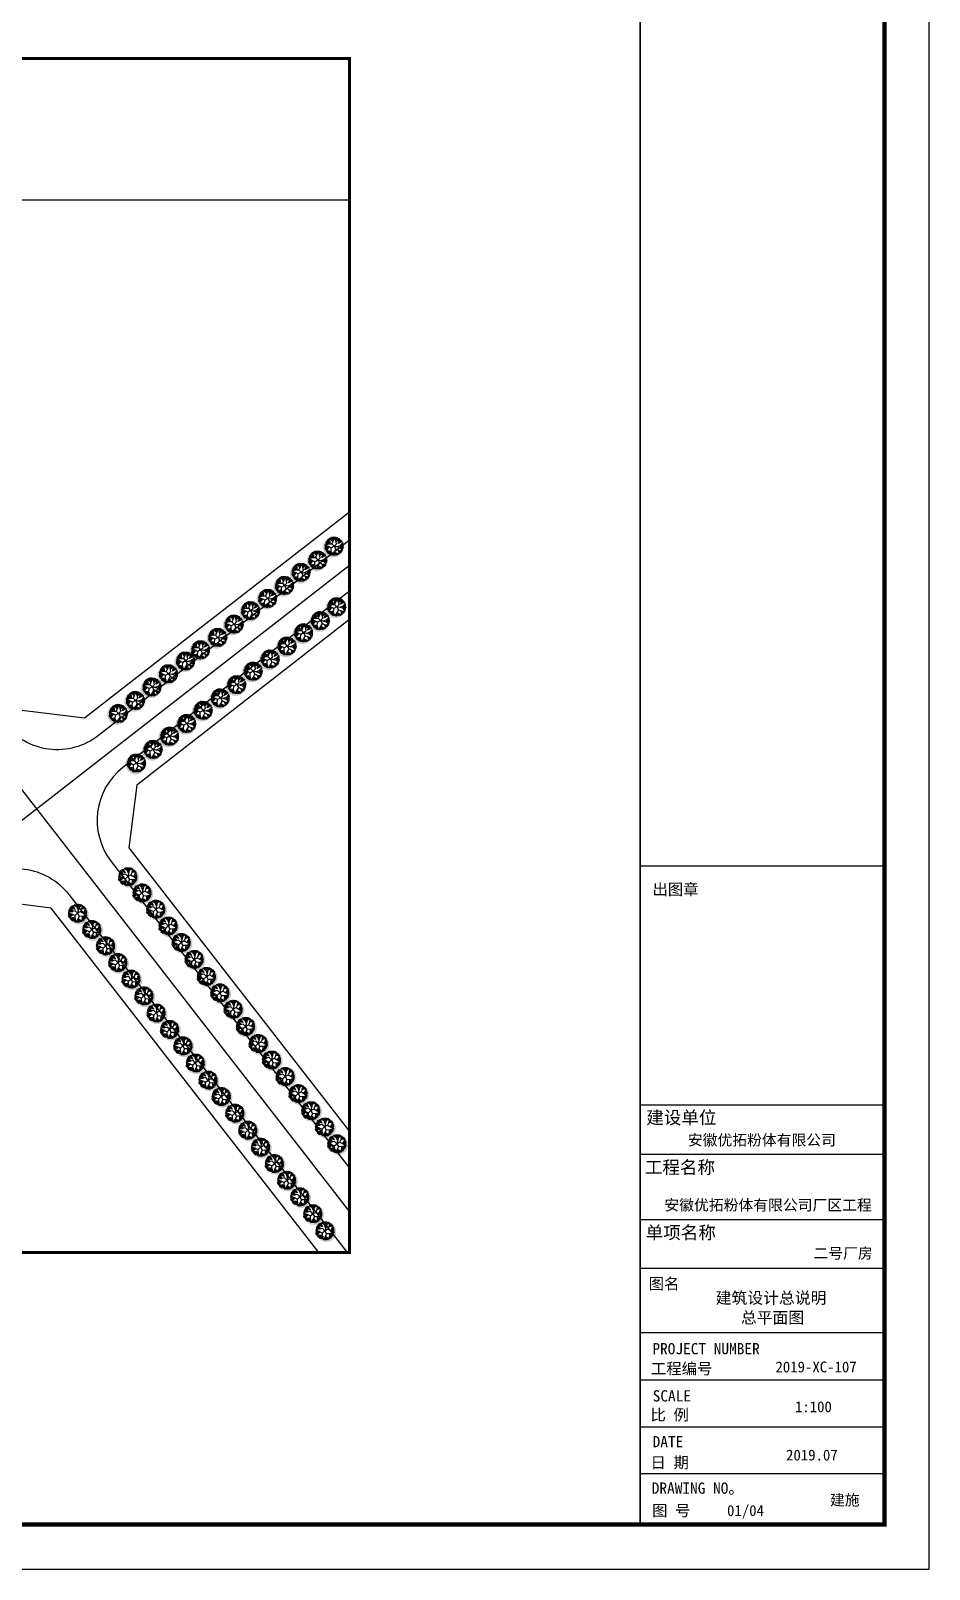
# Model space of a CAD drawing. Extents: x -17471 to 313636, y -71590 to 757901.
# Drawn here: x 105992 to 126100, y 0 to 34440 of the extents above; entities that cross this region are included whole.
import ezdxf

# ---------------------------------------------------------------- set-up
doc = ezdxf.new("R2010")
doc.units = 0
doc.header["$LTSCALE"] = 1000
doc.header["$MEASUREMENT"] = 0
doc.linetypes.add('CENTER2', pattern=[1.125, 0.75, -0.125, 0.125, -0.125])
for name, color, linetype in [('PUB_DIM', 3, 'Continuous'), ('PUB_TAB', 7, 'Continuous'), ('PUB_TEXT', 7, 'Continuous'), ('PUB_TITLE', 4, 'Continuous'), ('图框', 7, 'Continuous'), ('玻璃', 155, 'Continuous'), ('道路', 2, 'Continuous')]:
    doc.layers.add(name, color=color, linetype=linetype)
doc.styles.add('DIM', font='txt_____.ttf')
doc.styles.add('宋体', font='')
doc.styles.get('宋体').set_extended_font_data('SimSun')

# ---------------------------------------------------------------- blocks, each defined once
blk = doc.blocks.new('建筑图签A1')
at = {"layer": '图框', "color": 4}
for p, q in [((119631.9329726598, 58400.00000000001), (119631.9329726598, 1000.000000000007)), ((119631.9329726598, 58400.00000000001), (119631.9329726598, 1000.000000000007)), ((119631.9329726598, 1000.000000000007), (119631.9329726598, 58400.00000000001)), ((125099.9999999995, 58400.00000000001), (125099.9999999995, 1000.000000000007)), ((119631.9329726598, 10396.34501875751), (125079.0428318824, 10396.34501875751)), ((119631.9329726598, 9293.172532296747), (125080.8195055337, 9293.172532296747)), ((119631.9329726598, 7831.82281048876), (125099.9999999995, 7831.82281048876)), ((119631.9329726598, 6735.945436177783), (125099.9999999995, 6735.945436177783)), ((119631.9329726598, 5297.367251689553), (125099.9999999995, 5297.367251689553)), ((119631.9329726598, 4243.224706782967), (125099.9999999995, 4243.224706782967)), ((119631.9329726598, 3190.90807434731), (125099.9999999995, 3190.90807434731)), ((119631.9329726598, 2146.566171157181), (125099.9999999995, 2146.566171157181)), ((125099.9999999995, 1000.000000000007), (119631.9329726598, 1000.000000000007))]:
    blk.add_line(p, q, dxfattribs=at)
at = {"layer": '图框', "color": 0}
for p, q in [((119631.9329726598, 15746.44240574819), (125099.9999999995, 15746.44240574819)), ((119631.9329726598, 10396.34501875751), (125079.0449918318, 10396.34501875751)), ((119631.9329726598, 10396.34501875751), (125079.0449918318, 10396.34501875751)), ((119631.9329726598, 5297.367251689553), (125099.9999999995, 5297.367251689553)), ((119631.9329726598, 5297.367251689553), (125099.9999999995, 5297.367251689553))]:
    blk.add_line(p, q, dxfattribs=at)
at = {"layer": '玻璃'}
blk.add_line((119631.9196365201, 42220.91057504901, -1253.147946960136), (119631.9196365196, 1880.238921255812, -4167.303911941764), dxfattribs=at)
at = {"layer": 'PUB_TAB', "lineweight": -3, "style": '宋体'}
for s, height, width, p in [('安徽优拓粉体有限公司', 243.0247151631047, 1.000001000008661, (120697.1055589917, 9486.621402971512)), ('安徽优拓粉体有限公司厂区工程', 243.0247151631047, 1.000001000008661, (120173.5406173749, 8031.279401240412)), ('二号厂房', 243.0247151631338, 1.000001000008542, (123508.2646617468, 6951.979365326239)), ('2019-XC-107', 243.0247151631047, 1.000001000008661, (122658.5827061948, 4406.954919338234)), ('2019.07', 243.0247151631047, 1.000001000008661, (122895.0090486095, 2434.097025590956)), ('建施', 243.0247151631338, 1.000001000008542, (123879.5056884415, 1429.077150466161))]:
    blk.add_text(s, height=height, dxfattribs=dict(at, width=width)).set_placement(p)
blk.add_text('1:100', height=243.0249581899247, dxfattribs=at).set_placement((123094.4648805135, 3515.250792497776, -2049.999997392464))
at = {"layer": '图框', "color": 4, "style": '宋体'}
for s, height, width, p in [('出图章', 252.2445576544851, 1.000001000008647, (119906.2218467523, 15093.70853866265)), ('建设单位', 287.7927136437793, 1.00000100000859, (119767.3005440845, 9968.106830770157)), ('工程名称', 287.7927136437793, 1.00000100000859, (119735.4393931297, 8853.414798543796)), ('单项名称', 287.7927136437793, 1.00000100000859, (119754.6198875862, 7392.065076734878)), ('图名', 252.2445576544851, 1.000001000008647, (119821.032070695, 6265.411901749678)), ('工程编号', 252.2445576544851, 1.000001000008647, (119870.4128325074, 4365.101672382101)), ('SCALE', 252.2445576544851, 1.000001000008647, (119910.5988468393, 3755.439357430681)), ('比 例', 252.2445576545142, 1.000001000008532, (119861.916041885, 3330.505626237958)), ('DATE', 252.2445576544851, 1.000001000008647, (119909.2734595123, 2730.304613590248)), ('日 期', 252.2445576545142, 1.000001000008532, (119861.916041885, 2262.973488676369)), ('DRAWING NO。', 252.2445576545142, 1.000001000008532, (119889.3824163363, 1689.740043165169)), ('图 号', 252.2445576545142, 1.000001000008532, (119897.7400054666, 1186.046541424475))]:
    blk.add_text(s, height=height, dxfattribs=dict(at, width=width)).set_placement(p)
at = {"layer": '图框', "color": 0, "style": '宋体', "width": 1.000001000008642}
blk.add_text('PROJECT NUMBER', height=252.244557650818, dxfattribs=at).set_placement((119904.4292620937, 4810.98956552428))
blk = doc.blocks.new('云杉')
at = {"layer": '道路', "linetype": 'CENTER2', "ltscale": 4}
h = blk.add_hatch(color=7, dxfattribs=at)
edge = h.paths.add_edge_path()
edge.add_ellipse((341642.9659094361, 74046.66497989596), major_axis=(-397.2453573062428, 585.0792942952565), ratio=0.9999999993520611, start_angle=107.07767182731021, end_angle=291.5808308227864, ccw=False)
edge.add_ellipse((341759.5108493344, 73960.43942414722), major_axis=(-409.208139567098, 601.4513970745475), ratio=0.9999999993529916, start_angle=95.53610480986013, end_angle=303.0120425622653)
at = {"color": 95}
for p, q in [((341327.8944427355, 73946.29844931116), (340997.8001440589, 74052.16827025272)), ((341327.8944427354, 73946.29844931116), (340997.8001440589, 73982.5141555694)), ((340997.8001440589, 73845.69761811012), (341327.8944427355, 73946.29844931114)), ((341327.8944427355, 73946.29844931114), (340997.8001440589, 73917.95668342388)), ((341502.763256484, 74209.91728777754), (340999.1113120996, 74083.59456166874)), ((340999.1113120996, 74083.59456166874), (341502.763256484, 73873.2752128275)), ((341008.9037352302, 74147.64537379425), (341327.9154484656, 74166.06309043094)), ((341014.425193135, 73786.35004722547), (341327.8944427354, 73946.29844931116)), ((341019.9466510398, 74206.99294467892), (341327.9154484656, 74166.06309043094)), ((341025.4681089447, 74250.88069986556), (341327.9154484656, 74166.06309043094)), ((341327.9154484656, 74166.06309043094), (341039.3020913875, 74279.25200999268)), ((341039.3020913875, 73745.06724266925), (341327.8944427355, 73946.29844931116)), ((341327.9154484656, 74166.06309043094), (341069.7004475449, 74341.20453150776)), ((341078.0129720829, 73701.1794874826), (341327.8944427355, 73946.29844931116)), ((341327.9154484656, 74166.06309043094), (341091.8469545257, 74372.18079226531)), ((341327.8944427355, 73946.29844931116), (341097.0348582775, 73689.77414767059)), ((341097.0348582775, 73689.77414767059), (341502.763256484, 73727.0024763408)), ((341390.9595462647, 73716.74372864408), (341111.2023948734, 73670.20322672505)), ((341327.9154484656, 74166.06309043094), (341113.9327861451, 74416.06854745196)), ((341476.3122477403, 74315.41853674134), (341133.7012320561, 74447.22044988442)), ((341133.7012320561, 74447.22044988442), (341327.9154484656, 74166.06309043094)), ((341390.9595462646, 73716.74372864408), (341144.391817664, 73613.46060647084)), ((341476.3122477403, 74315.41853674134), (341152.6436668404, 74467.65789580684)), ((341163.7472580117, 73590.24256824306), (341390.9595462646, 73716.74372864408)), ((341476.3122477403, 74315.41853674134), (341183.1026983594, 74506.39237909415)), ((341191.3545475358, 73556.66135685508), (341390.9595462646, 73716.74372864408)), ((341224.5439703264, 74550.22350491927), (341476.3122477403, 74315.41853674124)), ((341227.3350369596, 73525.68509609753), (341390.9595462646, 73716.74372864408)), ((341266.045917655, 73497.31378597043), (341390.9595462647, 73716.74372864408)), ((341271.5673755598, 74581.1997656768), (341476.3122477398, 74315.41853674177)), ((341390.9595462647, 73716.74372864408), (341286.7608807492, 73488.77886583867)), ((341318.5907807932, 74612.17602643436), (341476.3122477403, 74315.41853674136)), ((341671.084293959, 74041.59625030252), (341502.763256484, 74209.91728777754)), ((341502.763256484, 73873.2752128275), (341671.084293959, 74041.59625030252)), ((341502.763256484, 73704.95417535248), (341502.763256484, 73873.2752128275)), ((341586.9237752215, 73368.31210040244), (341502.763256484, 73704.95417535248)), ((341797.3250720653, 73831.19495345875), (341586.9237752215, 73368.31210040244)), ((341611.6527772801, 74501.18247783328), (341713.9660661677, 74247.71830423479)), ((341671.084293959, 74041.59625030252), (341881.4855908028, 74167.83702840879)), ((341671.084293959, 74041.59625030252), (341797.3250720653, 73831.19495345875)), ((341766.4963000616, 74506.39237909415), (341672.2498503475, 74042.2955841356)), ((341766.4963000616, 74506.39237909415), (341996.4688617853, 74631.03363419263)), ((342054.0975140054, 73822.47957988235), (341797.3250720653, 73831.19495345875)), ((341971.0936193482, 74372.18079226531), (341881.4855908028, 74167.83702840879)), ((341881.4855908028, 74167.83702840879), (342334.8853228224, 73928.99189609465)), ((341969.1405130809, 74367.72689352054), (342237.9793073299, 74404.83390022589)), ((341996.4688617853, 74631.03363419263), (341971.0936193482, 74372.18079226531)), ((341971.0936193482, 74372.18079226531), (342023.6384824864, 74619.93424896413)), ((341971.0936193482, 74372.18079226531), (342070.6618877198, 74581.1997656768)), ((341971.0936193482, 74372.18079226531), (342106.581701782, 74550.22350491927)), ((342125.9371421297, 74539.9169611206), (341971.0936193482, 74372.18079226531)), ((342167.4390894583, 74506.39237909415), (341971.0936193482, 74372.18079226531)), ((342203.3589035204, 74457.35135200816), (341971.0936193482, 74372.18079226531)), ((342016.8561193787, 73463.88231481836), (342029.3633480627, 73823.31910726566)), ((342025.7460160505, 73719.36304724938), (342208.9410367869, 73693.47789431436)), ((342025.7460160505, 73719.36304724938), (342231.0268684062, 73675.41312798591)), ((342222.7143438681, 73654.74341102704), (342025.7460160505, 73719.36304724938)), ((342025.7460160505, 73719.36304724938), (342042.9939228341, 73484.40229154132)), ((342192.3159877108, 73608.3073345715), (342025.7460160505, 73719.36304724938)), ((342025.7460160505, 73719.36304724938), (342103.8513105104, 73520.5318241982)), ((342128.7282087629, 73543.74986242598), (342025.7460160505, 73719.36304724938)), ((342159.1265649202, 73572.17780191461), (342025.7460160505, 73719.36304724938)), ((342334.8853228224, 73928.99189609465), (342054.0975140054, 73822.47957988235)), ((342237.9793073299, 74404.83390022589), (342098.9351204377, 74053.28742017249)), ((342098.9351204377, 74053.28742017249), (342269.7377491015, 74343.8094821382)), ((342098.9351204377, 74053.28742017249), (342305.7182385253, 74276.70368872376)), ((342098.9351204377, 74053.28742017249), (342327.8040701446, 74199.29135151068)), ((342330.5951367778, 74139.88715126448), (342098.9351204377, 74053.28742017249)), ((342344.3684438591, 74072.83798721159), (342098.9351204377, 74053.28742017249)), ((342098.9351204377, 74053.28742017249), (342333.3255280494, 73951.53789481186)), ((342344.3684438591, 74003.12724316673), (342098.9351204377, 74053.28742017249)), ((342327.8040701446, 73876.67387886766), (342111.1156192236, 73844.10847637331)), ((342208.9410367869, 73693.47789431436), (342111.1156192236, 73844.10847637331)), ((342111.1156192236, 73844.10847637331), (342233.8179350394, 73685.7196717846)), ((342269.7377491015, 73724.39752571037), (342111.1156192236, 73844.10847637331)), ((342327.8040701446, 73830.23780241211), (342111.1156192236, 73844.10847637331)), ((342111.1156192236, 73844.10847637331), (342280.7806649112, 73752.82546519901)), ((342300.1361052589, 73783.80172595655), (342111.1156192236, 73844.10847637331)), ((341286.7608807492, 73488.77886583867), (341516.067153279, 73651.73858817262)), ((341516.067153279, 73651.73858817262), (341313.0693228884, 73481.85397027242)), ((341516.067153279, 73651.73858817262), (341365.553510665, 73456.03098141421)), ((341516.067153279, 73651.73858817267), (341418.0983738033, 73430.207992556)), ((341516.067153279, 73651.73858817261), (341465.1217790366, 73419.90144875733)), ((341516.067153279, 73651.73858817262), (341523.1881000797, 73396.68341052956)), ((341647.6332667039, 73368.31210040244), (341719.9274428424, 73660.92016916834)), ((341711.2210456518, 73368.31210040244), (341719.9274428424, 73660.92016916834)), ((341719.9274428424, 73660.92016916834), (342016.8561193787, 73463.88231481836)), ((341976.6757526146, 73422.50639938776), (341719.9274428424, 73660.92016916834)), ((341910.2969070335, 73388.92518799979), (341719.9274428424, 73660.92016916834)), ((341772.0177579665, 73368.31210040244), (341719.9274428424, 73660.92016916834)), ((341854.9609772621, 73368.31210040244), (341719.9274428424, 73660.9201691684))]:
    blk.add_line(p, q, dxfattribs=at)
at = {"color": 95, "style": 'DIM', "flags": 1}
for tag in ['XVALUE', 'YVALUE']:
    blk.add_attdef(tag, (341671.084293959, 74041.59625030252), '', height=0.008835749991703779, rotation=90, dxfattribs=at)
blk = doc.blocks.new('124')
at = {"color": 95}
for p, q in [((341391.4123282723, 74654.04636101816), (341611.6527772801, 74501.18247783328)), ((341442.9752720558, 74676.67686921834), (341611.6527772801, 74501.18247783328)), ((341495.520135194, 74692.19331427789), (341611.6527772801, 74501.18247783328)), ((341611.6527772801, 74501.18247783328), (341572.9418965848, 74710.25808060632)), ((341628.2778263562, 74710.25808060632), (341631.0082176278, 74470.26284643727)), ((341630.4698770924, 74463.51810275191), (341672.5090382097, 74714.87889274216)), ((341672.5090382097, 74714.87889274216), (341755.8757727849, 74454.0938290178)), ((341755.8757727849, 74454.0938290178), (341719.4728948282, 74712.80640187522)), ((341755.8757727849, 74454.0938290178), (341769.2873666949, 74712.80640187522)), ((341766.4963000616, 74506.39237909415), (341799.6857228522, 74702.49985807655)), ((341766.4963000616, 74506.39237909415), (341860.5431105285, 74684.43509174812)), ((341879.8985508762, 74681.83014111768), (341766.4963000616, 74506.39237909415)), ((341937.9648719192, 74663.76537478925), (341766.4963000616, 74506.39237909416))]:
    blk.add_line(p, q, dxfattribs=at)
at = {"layer": 'PUB_DIM', "color": 95}
blk.add_blockref('云杉', (0, 0), dxfattribs=at)
blk = doc.blocks.new('A$C43DF018A')
at = {"linetype": 'Continuous', "elevation": -134.6374}
blk.add_lwpolyline([(0.3340671964688227, 268.2521783011034), (337.3454593041679, 268.2521783011034), (337.3454593041679, 236.5452638766728), (0.3340671964688227, 236.5452638766728)], close=True, dxfattribs=at)
at = {"linetype": 'Continuous', "elevation": -90.984, "flags": 128}
for points in [[(337.3454593041679, 160.4433838035911), (281.161718480289, 116.6991402721033, -0.4145547477021626), (260.100268278853, 119.3334234505892), (169.0590821169317, 236.5452638766728)], [(337.3454593042843, 149.0371259422973), (286.6549464833224, 109.5698689552955, 0.4138724593334399), (284.0237297717249, 88.53293557232246), (337.3454593042843, 19.88336808932945)], [(147.1497752887663, 0.9521783008240163), (253.5152208128711, 83.76752457302064, -0.4145547477117401), (274.5766710146563, 81.1332413945347), (336.8551837088307, 0.9521783008240163)]]:
    blk.add_lwpolyline(points, format="xyb", dxfattribs=at)
for points in [[(175.3901549569564, 236.5452638766728), (264.0561950178817, 122.3913278738037), (278.0808172731195, 120.6371833994053), (337.3454593040515, 166.7801937297918)], [(337.3454593040515, 142.7003160216846), (289.7358369749272, 105.6318175094202), (287.9796481890371, 91.59085070854053), (337.3454593041679, 28.0343679911457)], [(330.5241108689224, 0.9521783008240163), (270.6207442688756, 78.07533698156476), (256.5961220136378, 79.8294814559631), (155.2885761389043, 0.9521783008240163)]]:
    blk.add_lwpolyline(points, dxfattribs=at)
at = {"layer": 'PUB_TITLE', "color": 7, "const_width": 0.6682500000012462, "elevation": -134.6374}
blk.add_lwpolyline([(0.3340671964688227, 0.9521783008240163), (337.3454593041679, 0.9521783008240163), (337.3454593041679, 268.2521783011034), (0.3340671964688227, 268.2521783011034)], close=True, dxfattribs=at)
at = {"layer": 'PUB_TITLE', "color": 6, "elevation": -90.984}
for points in [[(161.4617947089719, 236.5452638766728), (337.3454593042843, 10.10216820752248)], [(337.3454593044007, 154.7402548762038), (139.8248545232927, 0.9521783008240163)]]:
    blk.add_lwpolyline(points, dxfattribs=at)
at = {"layer": '图框', "color": 7}
blk.add_line((337.3454593041679, 268.2521786359139, -134.6374), (337.3454593041679, 0.9521783008240163, -134.6374), dxfattribs=at)
at = {"layer": '图框', "color": 7, "const_width": 0.6320232944712536, "elevation": -134.6374}
blk.add_lwpolyline([(337.3454593041679, 268.2521786359139), (337.3454593041679, 0.9521783008240163)], dxfattribs=at)
at = {"layer": 'PUB_DIM', "color": 95, "xscale": 0.003084588505603371, "yscale": 0.003084588505603371, "zscale": 0.003084588505603371}
for p, rotation in [((130.9740696833469, 1218.193167482968), 268.6211329122395), ((123.5697510293685, 1212.352906750049), 268.6211329122395), ((127.318372476846, 1215.108027391601), 268.6211329122395), ((119.8777473568916, 1209.413952235598), 268.6211329122395), ((116.0947659439407, 1206.51264601713), 268.6211329122395), ((112.2746317600831, 1203.77625769889), 268.6211329122395), ((131.5437079684343, 1204.634337633383), 268.6211329122395), ((108.5998080708086, 1200.764210395981), 268.6211329122395), ((124.1393893144559, 1198.794076900464), 268.6211329122395), ((127.8880107619334, 1201.549197542015), 268.6211329122395), ((101.0885165194049, 1195.015774774365), 268.6211329122395), ((104.9256614246406, 1197.7887094873), 268.6211329122395), ((120.4473856419791, 1195.855122386012), 268.6211329122395), ((97.7230010983767, 1192.502855031751), 268.6211329122395), ((116.6644042290282, 1192.953816167545), 268.6211329122395), ((93.90269765362609, 1189.655541978776), 268.6211329122395), ((112.8442700451706, 1190.217427849304), 268.6211329122395), ((90.20942452468444, 1186.698589742184), 268.6211329122395), ((109.1694463558961, 1187.205380546395), 268.6211329122395), ((86.49897141300607, 1183.649628744926), 268.6211329122395), ((101.6581548044924, 1181.456944924779), 268.6211329122395), ((105.495299709728, 1184.229879637714), 268.6211329122395), ((82.67782166379038, 1180.747587925289), 268.6211329122395), ((97.97327164618764, 1178.514864136931), 268.6211329122395), ((94.15296820143703, 1175.667551083956), 268.6211329122395), ((90.45969507249538, 1172.710598847363), 268.6211329122395), ((86.74924196081702, 1169.661637850106), 268.6211329122395), ((-771.361079194583, -117.8414876782335), 358.6211329122394), ((-768.1855924826814, -121.4750403109938), 358.6211329122394), ((-765.1004523911979, -125.1307375174947), 358.6211329122394), ((-782.6025092367781, -126.029722805135), 358.6211329122394), ((-762.3453317499952, -128.8793589649722), 358.6211329122394), ((-779.4270225248765, -129.6632754378952), 358.6211329122394), ((-759.4063772356603, -132.5713626374491), 358.6211329122394), ((-776.341882433393, -133.3189726443961), 358.6211329122394), ((-773.5867617921904, -137.0675940918736), 358.6211329122394), ((-756.5050710170763, -136.3543440504), 358.6211329122394), ((-770.6478072778555, -140.7595977643505), 358.6211329122394), ((-753.7686826984864, -140.1744782342575), 358.6211329122394), ((-767.7465010592714, -144.5425791773014), 358.6211329122394), ((-750.7566353956936, -143.849301923532), 358.6211329122394), ((-765.0101127406815, -148.362713361159), 358.6211329122394), ((-747.7811344870133, -147.5234485697001), 358.6211329122394), ((-761.9980654378887, -152.0375370504335), 358.6211329122394), ((-745.0081997741945, -151.3605934749357), 358.6211329122394), ((-759.0225645292085, -155.7116836966015), 358.6211329122394), ((-742.1608867211035, -155.1808969196863), 358.6211329122394), ((-756.2496298163896, -159.5488286018372), 358.6211329122394), ((-739.2039344849763, -158.874170048628), 358.6211329122394), ((-753.4023167632986, -163.3691320465878), 358.6211329122394), ((-736.1549734873697, -162.5846231603064), 358.6211329122394), ((-750.4453645271715, -167.0624051755294), 358.6211329122394), ((-733.2529326678487, -166.4057729095221), 358.6211329122394), ((-730.4024819559418, -170.2222957401536), 358.6211329122394), ((-747.3964035295649, -170.7728582872078), 358.6211329122394), ((-727.3173418644583, -173.8779929466546), 358.6211329122394), ((-744.4943627100438, -174.5940080364235), 358.6211329122394), ((-741.6439119981369, -178.4105308670551), 358.6211329122394), ((-724.5622212232556, -177.626614394132), 358.6211329122394), ((-738.5587719066534, -182.066228073556), 358.6211329122394), ((-735.8036512654508, -185.8148495210335), 358.6211329122394), ((-732.8646967511158, -189.5068531935103), 358.6211329122394), ((-729.9633905325318, -193.2898346064612), 358.6211329122394), ((-727.2270022139419, -197.1099687903188), 358.6211329122394)]:
    blk.add_blockref('124', p, dxfattribs=dict(at, rotation=rotation))

msp = doc.modelspace()

# ---------------------------------------------------------------- linework, layer by layer
at = {"layer": 'PUB_TITLE'}
msp.add_lwpolyline([(0, 0), (126100, 0), (126100, 59400), (0, 59400)], close=True, dxfattribs=at)
at = {"layer": 'PUB_TITLE', "const_width": 100}
msp.add_lwpolyline([(2500, 1000), (125100, 1000), (125100, 58400), (2500, 58400)], close=True, dxfattribs=at)

# ---------------------------------------------------------------- block references
msp.add_blockref('建筑图签A1', (0, 0.001363381103146821))
at = {"xscale": 100, "yscale": 100, "zscale": 100}
msp.add_blockref('A$C43DF018A', (79388.89428172773, 6992.1053884672), dxfattribs=at)

# ---------------------------------------------------------------- texts
at = {"layer": 'PUB_TAB', "lineweight": -3, "style": '宋体'}
msp.add_text('  01/04', height=243.0249581899247, dxfattribs=at).set_placement((121244.8234227817, 1190.694335202978, -2049.999997392464))
at = {"layer": 'PUB_TEXT', "color": 6, "style": '宋体'}
for s, p in [('建筑设计总说明', (121320.2424275707, 5945.058428576507, -2049.999997392464)), ('总平面图', (121884.400941202, 5502.984270261892, -2049.999997392464))]:
    msp.add_text(s, height=259.67952, dxfattribs=at).set_placement(p)

doc.saveas('drawing.dxf')
